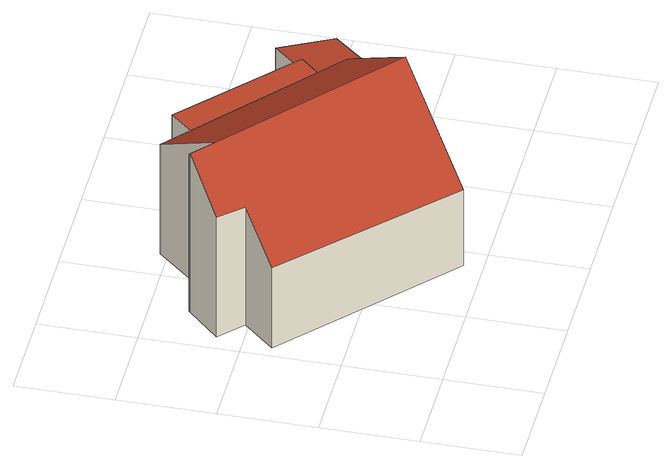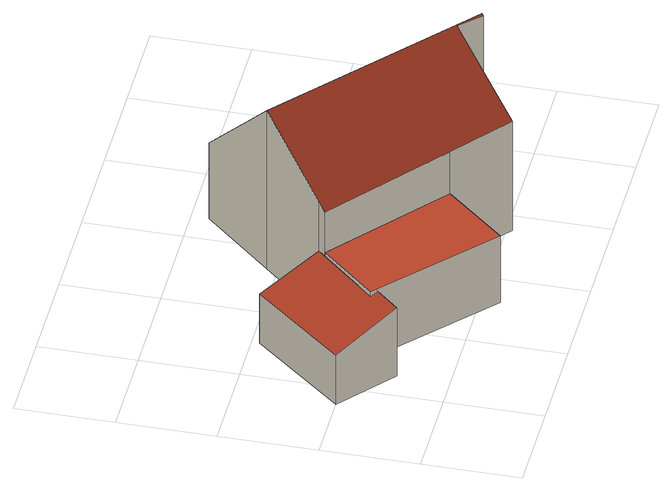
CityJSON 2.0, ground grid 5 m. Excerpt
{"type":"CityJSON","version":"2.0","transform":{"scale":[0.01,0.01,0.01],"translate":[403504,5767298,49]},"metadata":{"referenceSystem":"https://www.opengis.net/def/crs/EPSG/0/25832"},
"CityObjects":{
"building1":{"type":"Building","attributes":{"Gemeindeschluessel":"05515000","Geometrietyp2DReferenz":"3000","function":"31001_1000"},"address":[{"country":"Germany","locality":"Münster","thoroughfareNumber":"60","thoroughfareName":"Im Brook"}],"children":["building1-1","building1-2"]},
"building1-1":{"type":"BuildingPart","attributes":{"roofType":"3100","measuredHeight":9.59},"parents":["building1"],"geometry":[{"type":"Solid","lod":"2","boundaries":[[[[0,1,2,3,4]],[[5,6,7,8,9]],[[10,11,6,5]],[[12,13,11,10]],[[14,15,13,12]],[[16,17,15,14]],[[18,19,17,16]],[[20,21,19,18]],[[22,23,21,20]],[[24,25,23,22]],[[4,3,25,24]],[[18,16,14,12,10,20]],[[5,9,0,4,24,22,20,10]],[[2,7,6,11,13,15,17,19,21,23,25,3]],[[8,1,0,9]],[[7,2,1,8]]]],"semantics":{"surfaces":[{"type":"WallSurface"},{"type":"RoofSurface"},{"type":"GroundSurface"},{"type":"ClosureSurface"}],"values":[[0,0,0,0,0,0,0,0,0,0,0,1,1,2,0,3]]}}]},
"building1-2":{"type":"BuildingPart","attributes":{"roofType":"1000","measuredHeight":4.03},"parents":["building1"],"geometry":[{"type":"Solid","lod":"2","boundaries":[[[[26,27,2,1]],[[28,29,27,26]],[[30,31,29,28]],[[8,7,31,30]],[[30,28,26,1,8]],[[27,29,31,7,2]],[[7,8,1,2]]]],"semantics":{"surfaces":[{"type":"WallSurface"},{"type":"RoofSurface"},{"type":"GroundSurface"},{"type":"ClosureSurface"}],"values":[[0,0,0,0,1,2,3]]}}]},
"building2":{"type":"Building","attributes":{"Gemeindeschluessel":"05515000","Geometrietyp2DReferenz":"3000","function":"31001_2460","roofType":"2100","measuredHeight":4.12},"geometry":[{"type":"Solid","lod":"2","boundaries":[[[[32,33,34,35]],[[36,37,33,32]],[[38,39,37,36]],[[40,41,39,38]],[[42,43,41,40]],[[35,34,43,42]],[[40,38,36,32,35,42]],[[33,37,39,41,43,34]]]],"semantics":{"surfaces":[{"type":"WallSurface"},{"type":"RoofSurface"},{"type":"GroundSurface"}],"values":[[0,0,0,0,0,0,1,2]]}}]}
},
"vertices":[
[934,1293,735],[934,1293,482],[934,1293,79],[642,1535,79],[642,1535,740],[1483,772,756],[1483,772,79],[1516,810,79],[1516,810,482],[1516,810,723],[1192,452,1038],[1192,452,79],[867,95,537],[867,95,79],[35,850,563],[35,850,79],[183,1013,792],[183,1013,79],[64,1130,802],[64,1130,79],[223,1293,1038],[223,1293,79],[232,1303,1029],[232,1303,79],[341,1196,1035],[341,1196,79],
[1207,1603,482],[1207,1603,79],[1740,1119,482],[1740,1119,79],[1771,1090,482],[1771,1090,79],
[1740,539,353],[1740,539,56],[2129,1002,56],[2129,1002,353],[1483,772,460],[1483,772,56],[1771,1090,455],[1771,1090,56],[1740,1119,468],[1740,1119,56],[1847,1238,466],[1847,1238,56]
]}
